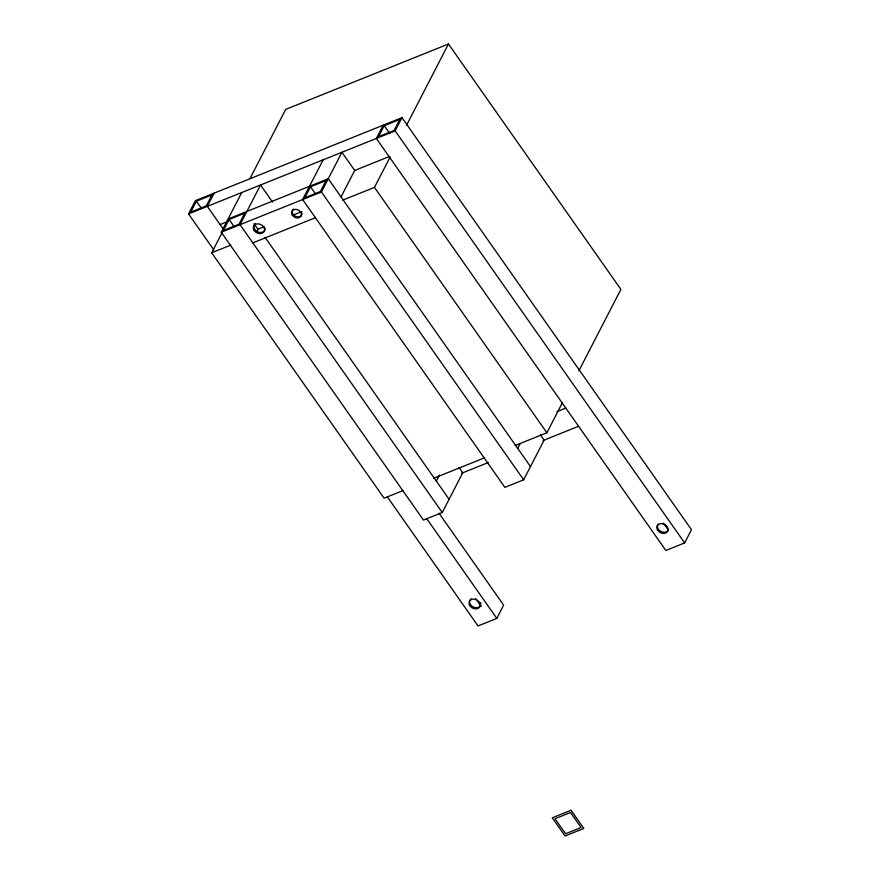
<?xml version="1.0" encoding="UTF-8"?>
<svg xmlns="http://www.w3.org/2000/svg" width="880" height="880" viewBox="0 0 880 880"><rect width="100%" height="100%" fill="white"/><g stroke="black" fill="none" stroke-linecap="round" stroke-linejoin="round"><path stroke-width="1.32" d="M213.774 249.843L188.529 213.917L195.36 200.684L401.973 117.667L691.471 529.694L684.64 542.927L665.852 550.473L376.354 138.446L383.185 125.213M196.405 201.179L190.751 212.113L206.283 205.876L211.926 194.942L196.405 201.179L201.135 207.911M214.148 193.138L207.317 206.371L223.091 228.822M458.997 467.456L462.759 472.802L442.255 512.512L423.478 520.058L221.254 232.243L241.747 192.533M403.183 490.523L384.109 498.19L211.684 252.791L222.343 232.133M249.942 178.673L285.692 109.406L448.47 44L620.895 289.399L578.875 370.81M229.119 219.494L223.476 230.439L238.997 224.202L244.651 213.257L229.119 219.494L233.86 226.248M256.685 231.638L257.939 229.207L264.198 226.688M323.136 159.83L302.643 199.54L504.867 487.355L523.655 479.809L544.126 440.11L540.375 434.764M310.508 186.791L304.865 197.736L320.397 191.499L326.04 180.554L310.508 186.791L315.249 193.545M221.254 232.243L321.431 191.994L341.924 152.284L354.695 170.456L341.033 196.933M384.219 125.708L378.576 136.642L394.108 130.405L399.751 119.471L384.219 125.708L389.741 133.562M188.529 213.917L395.142 130.9L401.973 117.667M342.672 200.156L374.462 187.385L390.148 157.003M406.45 125.411L448.47 44M436.315 481.096L439.428 475.079M517.693 448.404L520.179 443.586M515.097 445.555L546.887 432.784L562.562 402.402M387.321 496.837L478.027 625.944L496.815 618.398L503.646 605.165L438.955 513.106M228.085 219.01L328.262 178.75L530.486 466.565M220.088 224.554L227.711 221.485M354.816 170.412L389.125 156.629M293.007 215.116L301.763 211.596M211.684 252.791L230.758 245.124M252.813 242.869L315.414 217.712M556.908 411.664L565.807 408.089M433.697 478.258L484.572 457.82M461.648 473.242L488.334 462.528M542.993 440.561L578.578 426.261M395.142 130.9L684.64 542.927M663.465 523.138L668.195 529.881M374.462 187.385L546.887 432.784M321.431 191.994L523.655 479.809M272.547 202.092L260.535 184.987L240.042 224.697L442.255 512.512M265.034 237.314L449.097 499.279M254.166 223.839L257.939 229.207M426.602 518.485L496.815 618.398M475.64 598.609L481.162 606.474M302.082 213.07A5.214 4.059 27.3 0 1 295.537 216.26A5.214 4.059 27.3 0 1 293.326 209.077M265.199 228.283A5.929 4.62 27.3 0 1 257.708 231.847A5.929 4.62 27.3 0 1 255.266 223.674M668.547 529.606A5.929 4.62 27.3 0 1 660.869 531.432A5.929 4.62 27.3 0 1 658.163 524.084M480.755 602.679A5.929 4.62 27.3 0 1 473.638 607.189A5.929 4.62 27.3 0 1 471.328 598.675M571.043 810.271L552.266 817.817L565.037 836L583.814 828.454L571.043 810.271M570.526 812.504L554.994 818.741L565.554 833.767L581.086 827.53L570.526 812.504M292.38 215.314A5.214 4.059 27.3 0 0 301.004 216.282A5.214 4.059 27.3 0 0 296.142 209.374A5.214 4.059 27.3 0 0 292.38 215.314M254.221 230.604A5.929 4.62 27.3 0 0 264.033 231.781A5.929 4.62 27.3 0 0 258.577 223.883A5.929 4.62 27.3 0 0 254.221 230.604M657.536 530.046A5.929 4.62 27.3 0 0 667.381 531.817A5.929 4.62 27.3 0 0 662.508 523.71A5.929 4.62 27.3 0 0 657.536 530.046M469.667 605.429A5.929 4.62 27.3 0 0 479.501 607.354A5.929 4.62 27.3 0 0 474.782 599.203A5.929 4.62 27.3 0 0 469.667 605.429"/></g></svg>
